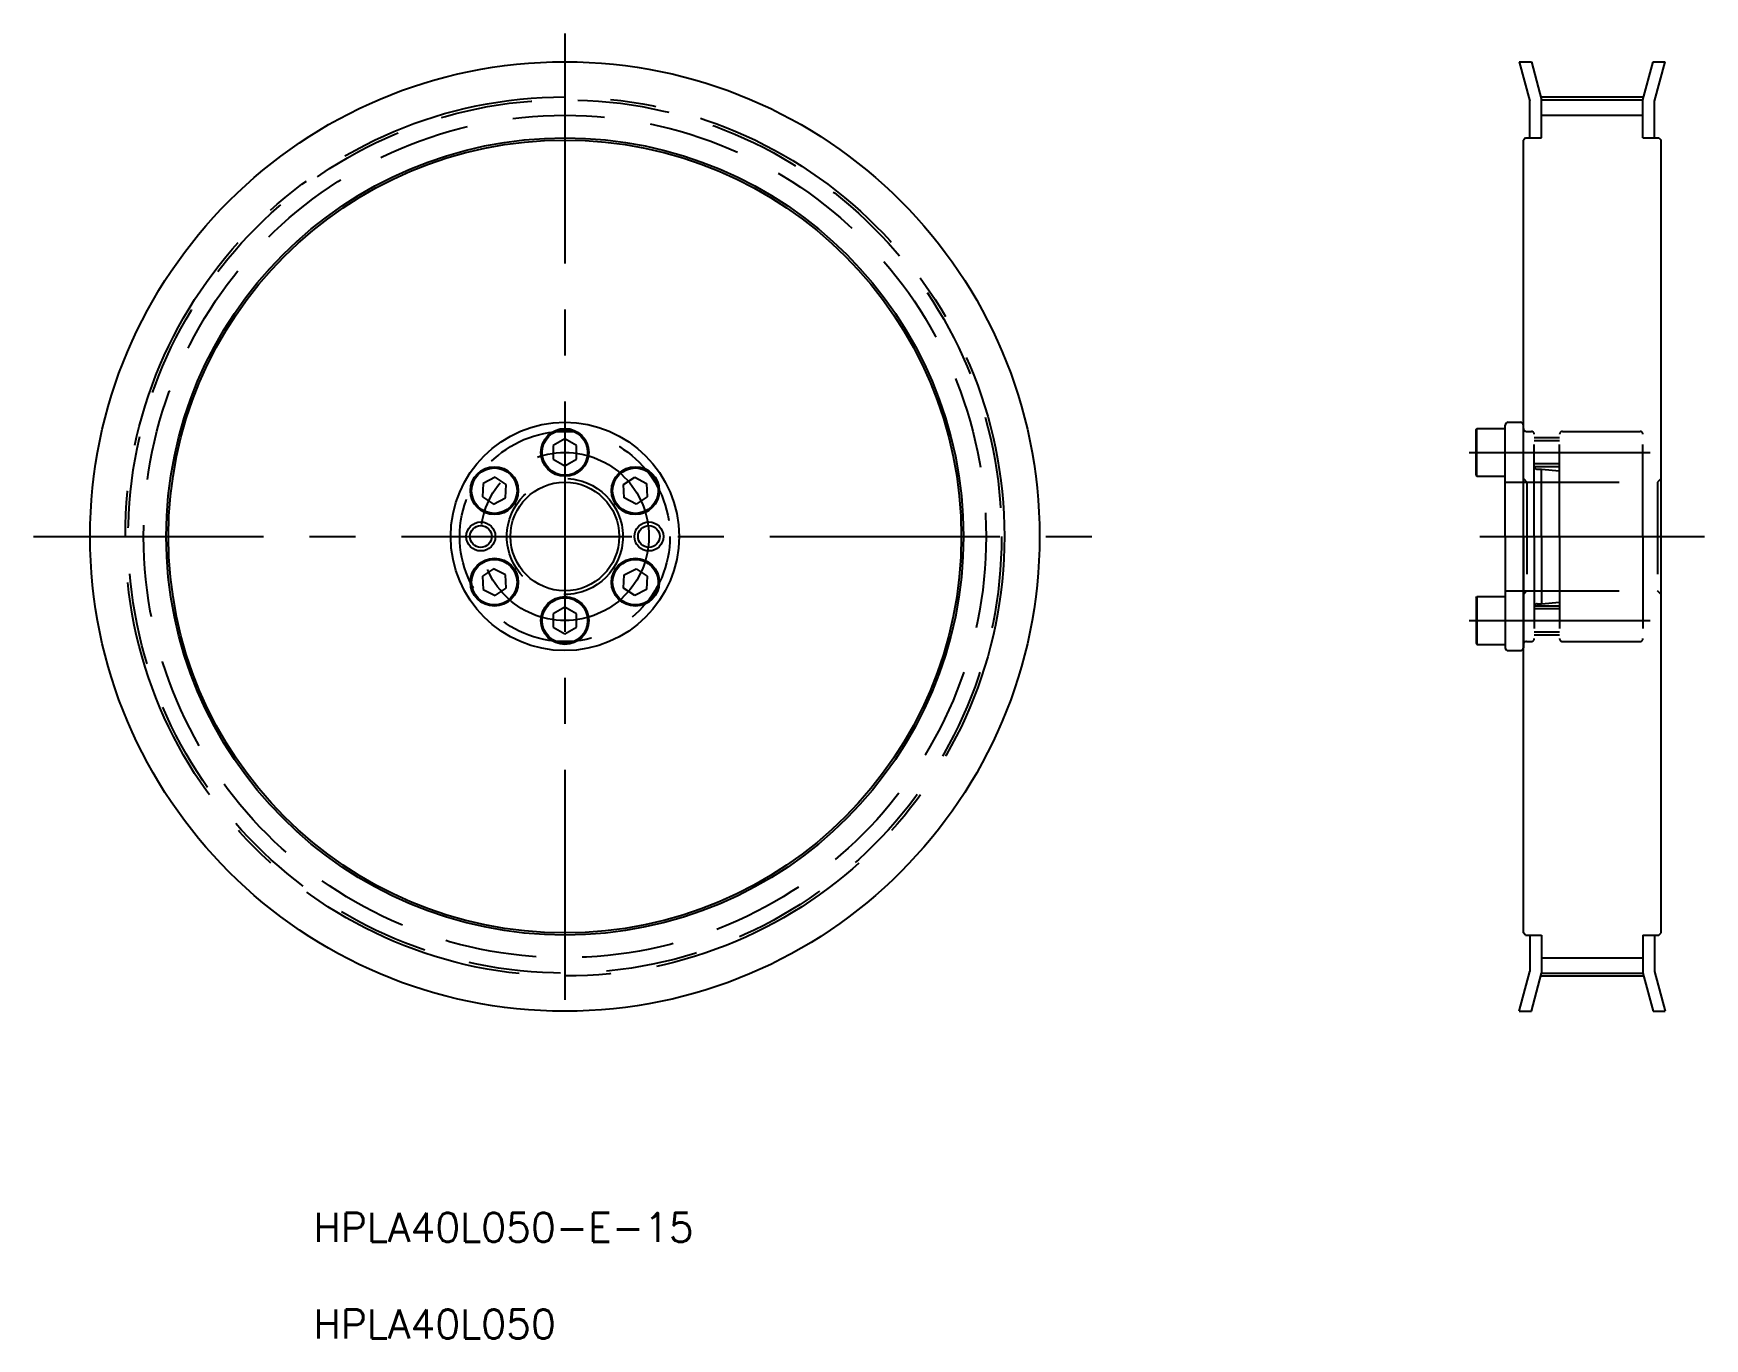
# Model space of a CAD drawing. Extents: x -24 to 207, y -9 to 172.
import ezdxf

# ---------------------------------------------------------------- set-up
doc = ezdxf.new("R2010")
doc.units = 0
doc.linetypes.add('CENTER', pattern=[50.8, 31.75, -6.35, 6.35, -6.35])
doc.linetypes.add('DASHED', pattern=[19.05, 12.7, -6.35])
doc.layers.get('0').update_dxf_attribs({"linetype": 'CONTINUOUS'})
doc.layers.add('CENTER', color=1, linetype='CENTER')
doc.styles.add('MISUMI', font='txt.shx')

# ---------------------------------------------------------------- blocks, each defined once
blk = doc.blocks.new('*U5')
at = {"color": 7, "linetype": 'CONTINUOUS', "style": 'MISUMI'}
for s, p in [('HPLA40L050-E-15', (15.05, 4.8)), ('HPLA40L050', (15.05, -8.54))]:
    blk.add_text(s, height=4, dxfattribs=at).set_placement(p)

msp = doc.modelspace()

# ---------------------------------------------------------------- linework, layer by layer
at = {"color": 7, "linetype": 'CONTINUOUS'}
for p, q in [((181.42, 167.64), (182.88, 162.19)), ((181.42, 167.64), (183.08, 167.64)), ((183.08, 167.64), (184.48, 162.4)), ((198.48, 162.4), (199.89, 167.64)), ((199.89, 167.64), (201.54, 167.64)), ((200.08, 162.19), (201.54, 167.64)), ((182.88, 157.14), (182.88, 162.19)), ((184.48, 162.4), (198.48, 162.4)), ((184.48, 157.14), (184.48, 162.4)), ((198.48, 157.14), (198.48, 162.4)), ((200.08, 157.14), (200.08, 162.19)), ((198.48, 159.77), (198.48, 159.77)), ((182.28, 157.14), (181.98, 156.84)), ((181.98, 47.44), (181.98, 156.84)), ((182.28, 157.14), (184.48, 157.14)), ((198.48, 158.46), (198.48, 158.46)), ((198.48, 157.14), (200.68, 157.14)), ((200.68, 157.14), (200.98, 156.84)), ((200.98, 47.44), (200.98, 156.84)), ((179.88, 117.89), (181.58, 117.89)), ((49.73, 115.59), (48.13, 114.67)), ((51.33, 114.67), (49.73, 115.59)), ((175.48, 116.88), (175.58, 117.04)), ((175.48, 110.61), (175.48, 116.88)), ((175.58, 110.44), (175.58, 117.04)), ((175.58, 117.04), (179.48, 117.04)), ((179.48, 102.14), (179.48, 117.49)), ((179.48, 110.44), (179.48, 117.04)), ((179.48, 111.74), (179.48, 115.74)), ((181.98, 102.14), (181.98, 117.49)), ((48.13, 114.67), (48.13, 112.82)), ((50.53, 115.13), (50.53, 115.13)), ((50.93, 114.9), (50.93, 114.9)), ((51.33, 112.82), (51.33, 114.67)), ((48.13, 112.82), (49.73, 111.9)), ((49.73, 111.9), (51.33, 112.82)), ((38.45, 109.47), (38.35, 107.62)), ((40.1, 110.31), (38.45, 109.47)), ((41.65, 109.3), (40.1, 110.31)), ((41.55, 107.46), (41.65, 109.3)), ((57.81, 109.3), (59.36, 110.31)), ((57.91, 107.46), (57.81, 109.3)), ((59.36, 110.31), (61.01, 109.47)), ((61.01, 109.47), (61.1, 107.62)), ((175.48, 110.61), (175.58, 110.44)), ((175.58, 110.44), (179.48, 110.44)), ((38.35, 107.62), (39.9, 106.62)), ((39.9, 106.62), (41.55, 107.46)), ((59.55, 106.62), (57.91, 107.46)), ((61.1, 107.62), (59.55, 106.62)), ((179.48, 102.14), (179.48, 86.79)), ((181.98, 102.14), (181.98, 86.79)), ((39.9, 97.67), (38.35, 96.67)), ((41.55, 96.83), (39.9, 97.67)), ((57.91, 96.83), (59.55, 97.67)), ((59.55, 97.67), (61.1, 96.67)), ((38.35, 96.67), (38.45, 94.82)), ((38.45, 94.82), (40.1, 93.98)), ((40.1, 93.98), (41.65, 94.99)), ((41.65, 94.99), (41.55, 96.83)), ((57.81, 94.99), (57.91, 96.83)), ((59.36, 93.98), (57.81, 94.99)), ((61.01, 94.82), (59.36, 93.98)), ((61.1, 96.67), (61.01, 94.82)), ((49.73, 92.39), (48.13, 91.47)), ((51.33, 91.47), (49.73, 92.39)), ((175.48, 93.68), (175.58, 93.84)), ((175.48, 93.68), (175.48, 87.41)), ((175.58, 93.84), (179.48, 93.84)), ((175.58, 93.84), (175.58, 87.24)), ((179.48, 93.84), (179.48, 87.24)), ((179.48, 92.54), (179.48, 88.54)), ((48.13, 91.47), (48.13, 89.62)), ((51.33, 89.62), (51.33, 91.47)), ((48.13, 89.62), (49.73, 88.7)), ((49.73, 88.7), (51.33, 89.62)), ((175.48, 87.41), (175.58, 87.24)), ((175.58, 87.24), (179.48, 87.24)), ((179.88, 86.39), (181.58, 86.39)), ((182.28, 47.14), (181.98, 47.44)), ((182.28, 47.14), (184.48, 47.14)), ((182.88, 47.14), (182.88, 42.1)), ((184.48, 47.14), (184.48, 41.89)), ((198.48, 47.14), (200.68, 47.14)), ((198.48, 47.14), (198.48, 41.89)), ((200.08, 47.14), (200.08, 42.1)), ((200.68, 47.14), (200.98, 47.44)), ((181.42, 36.64), (182.88, 42.1)), ((183.08, 36.64), (184.48, 41.89)), ((184.48, 41.89), (198.48, 41.89)), ((198.48, 41.89), (199.89, 36.64)), ((200.08, 42.1), (201.54, 36.64)), ((181.42, 36.64), (183.08, 36.64)), ((199.89, 36.64), (201.54, 36.64))]:
    msp.add_line(p, q, dxfattribs=at)
at = {"color": 3, "linetype": 'CONTINUOUS'}
for p, q in [((184.48, 160.27), (198.48, 160.27)), ((184.48, 44.02), (198.48, 44.02))]:
    msp.add_line(p, q, dxfattribs=at)
at = {"color": 3, "linetype": 'DASHED'}
for p, q in [((182.39, 116.64), (183.08, 116.64)), ((183.48, 102.14), (183.48, 116.24)), ((186.98, 115.74), (183.48, 115.74)), ((186.98, 115.34), (183.48, 115.34)), ((186.98, 102.14), (186.98, 116.24)), ((187.38, 116.64), (198.08, 116.64)), ((198.48, 102.14), (198.48, 116.24)), ((186.98, 112.14), (183.48, 112.14)), ((186.98, 111.74), (183.5, 111.74)), ((183.89, 111.44), (184.48, 111.44)), ((184.48, 111.44), (186.98, 111.19)), ((184.48, 102.14), (184.48, 111.44)), ((179.48, 109.64), (198.48, 109.64)), ((181.98, 110.14), (182.48, 109.64)), ((182.48, 109.64), (182.48, 94.64)), ((182.48, 109.64), (200.48, 109.64)), ((200.98, 110.14), (200.48, 109.64)), ((200.48, 109.64), (200.48, 94.64)), ((183.48, 102.14), (183.48, 88.04)), ((184.48, 102.14), (184.48, 92.84)), ((186.98, 102.14), (186.98, 88.04)), ((198.48, 102.14), (198.48, 88.04)), ((179.48, 94.64), (198.48, 94.64)), ((181.98, 94.14), (182.48, 94.64)), ((182.48, 94.64), (200.48, 94.64)), ((200.98, 94.14), (200.48, 94.64)), ((186.98, 92.54), (183.5, 92.54)), ((183.89, 92.84), (184.48, 92.84)), ((184.48, 92.84), (186.98, 93.09)), ((186.98, 92.14), (183.48, 92.14)), ((182.39, 87.64), (183.08, 87.64)), ((186.98, 88.94), (183.48, 88.94)), ((186.98, 88.54), (183.48, 88.54)), ((187.38, 87.64), (198.08, 87.64))]:
    msp.add_line(p, q, dxfattribs=at)
at = {"color": 7, "linetype": 'CONTINUOUS'}
for centre, radius in [((49.73, 102.14), 65.5), ((49.73, 102.14), 55), ((49.73, 102.14), 54.7), ((49.73, 102.14), 15.75), ((49.73, 113.74), 3.3), ((49.73, 113.74), 3.14), ((40, 108.46), 3.3), ((40, 108.46), 3.14), ((59.46, 108.46), 3.3), ((59.46, 108.46), 3.14), ((49.73, 102.14), 7.5), ((38.13, 102.14), 1.5), ((61.33, 102.14), 1.5), ((40, 95.83), 3.3), ((40, 95.83), 3.14), ((59.46, 95.83), 3.3), ((59.46, 95.83), 3.14), ((49.73, 90.54), 3.3), ((49.73, 90.54), 3.14)]:
    msp.add_circle(centre, radius, dxfattribs=at)
at = {"color": 3, "linetype": 'DASHED'}
for radius in [60.25, 58.12, 14.5, 8]:
    msp.add_circle((49.73, 102.14), radius, dxfattribs=at)
at = {"color": 3}
for centre in [(38.13, 102.14), (61.33, 102.14)]:
    msp.add_circle(centre, 2, dxfattribs=at)
at = {"color": 7, "linetype": 'CONTINUOUS'}
for centre, start, end in [((179.88, 117.49), 90, 180), ((181.58, 117.49), 0, 90), ((179.88, 86.79), 180, 270), ((181.58, 86.79), 270, 0)]:
    msp.add_arc(centre, 0.4, start, end, dxfattribs=at)
at = {"color": 3, "linetype": 'DASHED'}
for centre, radius, start, end in [((182.39, 117.05), 0.41, 180, 270), ((183.08, 116.24), 0.4, 0, 90), ((187.38, 116.24), 0.4, 90, 180), ((198.08, 116.24), 0.4, 0, 90), ((183.89, 111.85), 0.41, 180, 270), ((183.89, 92.43), 0.41, 90, 180), ((182.39, 87.23), 0.41, 90, 180), ((183.08, 88.04), 0.4, 270, 0), ((187.38, 88.04), 0.4, 180, 270), ((198.08, 88.04), 0.4, 270, 0)]:
    msp.add_arc(centre, radius, start, end, dxfattribs=at)
at = {"layer": 'CENTER', "color": 1, "linetype": 'CENTER'}
for p, q in [((49.73, 171.55), (49.73, 32.06)), ((184.38, 162.78), (198.59, 162.78)), ((174.48, 113.74), (199.48, 113.74)), ((-23.6, 102.14), (122.83, 102.14)), ((175.98, 102.14), (206.98, 102.14)), ((175.98, 102.14), (206.98, 102.14)), ((174.48, 90.54), (199.48, 90.54)), ((184.38, 41.5), (198.59, 41.5))]:
    msp.add_line(p, q, dxfattribs=at)
for radius in [60.64, 11.6]:
    msp.add_circle((49.73, 102.14), radius, dxfattribs=at)

# ---------------------------------------------------------------- block references
at = {"color": 7, "linetype": 'CONTINUOUS'}
msp.add_blockref('*U5', (0, 0), dxfattribs=at)

doc.saveas('drawing.dxf')
